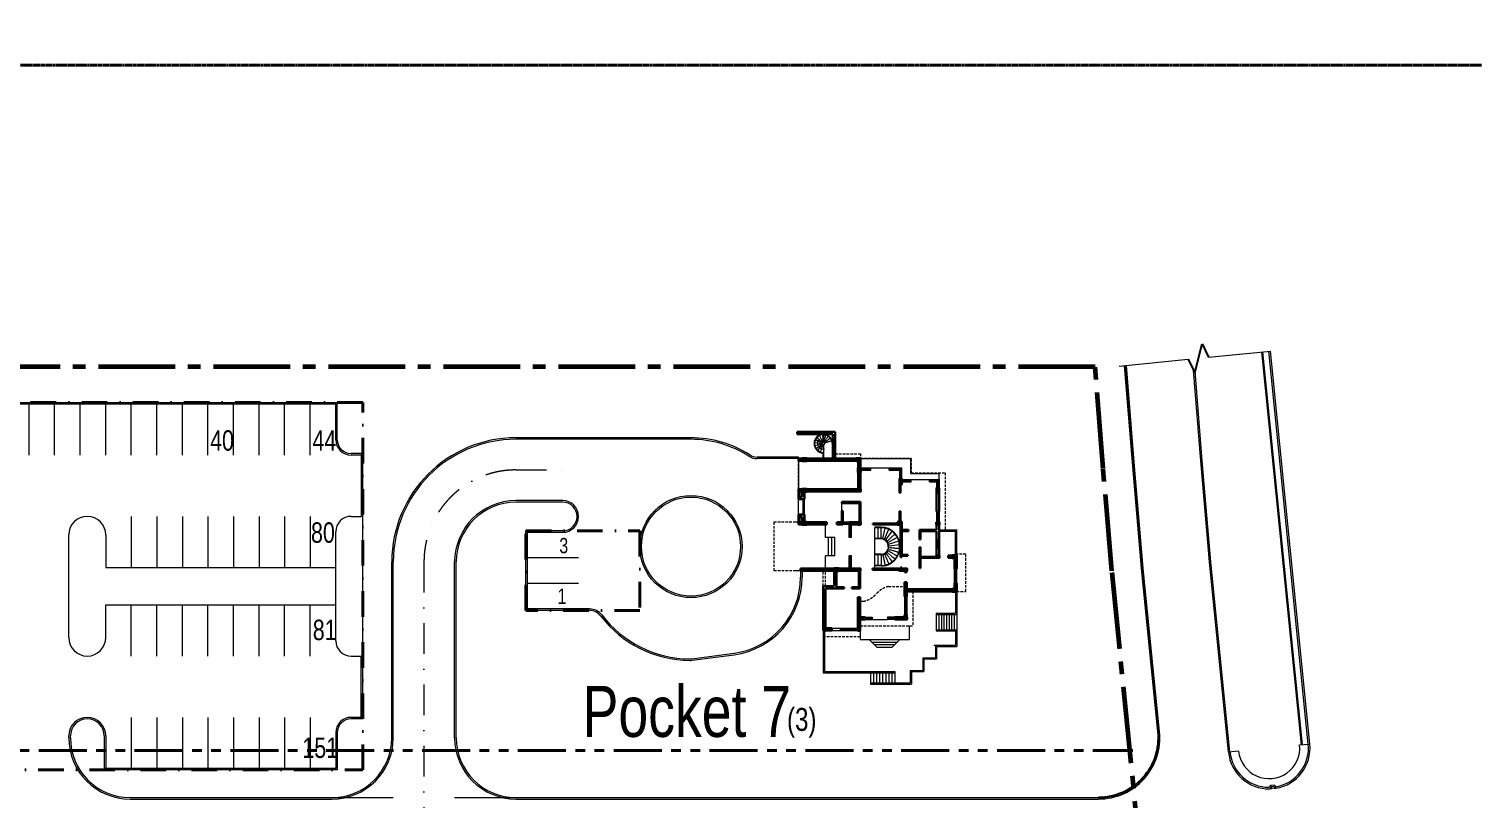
# Model space of a CAD drawing. Header units: inches. Extents: x 5542223 to 12533222, y 497239 to 5189502.
# Drawn here: x 7106153 to 7247434, y 2248627 to 2324023 of the extents above; entities that cross this region are included whole.
import ezdxf

# ---------------------------------------------------------------- set-up
doc = ezdxf.new("R2010")
doc.units = ezdxf.units.IN
doc.header["$MEASUREMENT"] = 0
for name, pattern in [('CENTER2', [1.125, 0.75, -0.125, 0.125, -0.125]), ('DASHDOT', [1, 0.5, -0.25, 0, -0.25]), ('HIDDEN', [0.375, 0.25, -0.125]), ('HIDDEN2', [0.1875, 0.125, -0.0625]), ('HIDDENX2', [0.75, 0.5, -0.25]), ('PHANTOM2', [1.25, 0.625, -0.125, 0.125, -0.125, 0.125, -0.125])]:
    doc.linetypes.add(name, pattern=pattern)
doc.layers.get('0').update_dxf_attribs({"color": 1})
for name, color, linetype, lineweight in [('Area_parking', 7, 'DASHDOT', 40), ('Column', 7, 'Continuous', 35), ('ELE', 7, 'Continuous', 13), ('Footpath', 8, 'Continuous', 5), ('Glass', 251, 'Continuous', 20), ('HACCOL', 7, 'Continuous', 5), ('HIDDEN', 7, 'HIDDEN2', 20), ('landscape', 7, 'Continuous', 5), ('LVL_DIFF', 253, 'Continuous', 18), ('new site profile', 7, 'CENTER2', 60), ('Parapet', 253, 'Continuous', 9), ('PARKING NO TXT', 7, 'Continuous', 9), ('Parking_Text', 7, 'Continuous', 18), ('PROJECTION', 7, 'HIDDEN', 18), ('railing', 253, 'Continuous', 15), ('Road', 7, 'Continuous', 15), ('Road_center', 7, 'DASHDOT', 13), ('Road_CStone', 8, 'Continuous', 15), ('ROW', 7, 'PHANTOM2', 40), ('S_Curbstone', 8, 'Continuous', 30), ('S_Parkingbays', 7, 'Continuous', 13), ('S_Road', 7, 'Continuous', 20), ('STAIR', 253, 'Continuous', 5), ('stair_hidden', 7, 'HIDDENX2', 15), ('WALL', 7, 'Continuous', 30), ('window', 7, 'Continuous', 13)]:
    doc.layers.add(name, color=color, linetype=linetype, lineweight=lineweight)
doc.styles.add('Parking_txt', font='arial.ttf', dxfattribs={"width": 0.75})

# ---------------------------------------------------------------- blocks, each defined once
blk = doc.blocks.new('co')
at = {"layer": 'Column'}
blk.add_hatch(color=256, dxfattribs=at).paths.add_polyline_path([(0, 450), (-230, 450), (-230, 0), (0, 0)])
blk.add_lwpolyline([(-230, 0), (0, 0), (0, 450), (-230, 450)], close=True, dxfattribs=at)
blk = doc.blocks.new('Res_VC')
at = {"layer": 'Column'}
for points in [[(2900, 5380), (2900, 5610), (3130, 5610), (3130, 5380)], [(2900, 2380), (3130, 2380), (3130, 2150), (2900, 2150)], [(2900, 2380), (2900, 2150), (3130, 2150), (3130, 2380)], [(-530, -2266, 0.3745057), (-431, -2380), (-399, -2380, 0.3745057), (-300, -2266, 1)]]:
    blk.add_hatch(color=256, dxfattribs=at).paths.add_polyline_path(points)
at = {"layer": 'HACCOL'}
blk.add_hatch(color=256, dxfattribs=at).paths.add_polyline_path([(7645, -2380), (6915, -2380), (6915, -2150), (7645, -2150)])
at = {"layer": 'window'}
for points in [[(10795, 2380), (10565, 2380), (10565, 2150), (10795, 2150)], [(10565, -885), (10795, -885), (10795, -1115), (10565, -1115)], [(2850, -2150), (3080, -2150), (3080, -2380), (2850, -2380)], [(7415, -6915), (7645, -6915), (7645, -7145), (7415, -7145)]]:
    blk.add_hatch(color=256, dxfattribs=at).paths.add_polyline_path(points)
at = {"layer": 'Column'}
for points in [[(2900, 5380), (2900, 5610), (3130, 5610), (3130, 5380)], [(2900, 2380), (3130, 2380), (3130, 2150), (2900, 2150)], [(2900, 2380), (2900, 2150), (3130, 2150), (3130, 2380)], [(10565, 2380), (10795, 2380), (10795, 2150), (10565, 2150)], [(10565, -885), (10795, -885), (10795, -1115), (10565, -1115)], [(2850, -2150), (3080, -2150), (3080, -2380), (2850, -2380)], [(7645, -2380), (6915, -2380), (6915, -2150), (7645, -2150)], [(7415, -6915), (7645, -6915), (7645, -7145), (7415, -7145)]]:
    blk.add_lwpolyline(points, close=True, dxfattribs=at)
blk.add_circle((-415, -2266), 115, dxfattribs=at)
at = {"layer": 'ELE'}
for p, q in [((-1014, 10402), (-1158, 10308)), ((-1014, 10402), (-937, 10249)), ((-604, 10538), (-422, 10663)), ((-604, 10538), (-513, 10538)), ((-513, 11055), (-513, 10663)), ((-513, 10663), (-422, 10663)), ((-513, 10538), (-513, 10190))]:
    blk.add_line(p, q, dxfattribs=at)
for centre, radius, start, end in [((-513, 10075), 915, 90, 266.86752), ((-513, 10075), 865, 90, 270), ((-512, 10115), 579, 150.24735, 279.09845)]:
    blk.add_arc(centre, radius, start, end, dxfattribs=at)
at = {"layer": 'Glass'}
for p, q in [((4122, 7605), (3130, 7605)), ((4122, 7580), (3130, 7580)), ((5922, 7605), (7042, 7605)), ((5922, 7580), (7018, 7580)), ((7018, 7580), (7018, 6675)), ((7042, 7605), (7042, 6675)), ((7145, 6455), (8070, 6455)), ((7145, 6430), (8070, 6430)), ((9870, 6455), (10692, 6455)), ((9870, 6430), (10668, 6430)), ((10668, 6430), (10668, 5710)), ((10692, 6455), (10692, 5710)), ((10654, 3421), (10654, 2380)), ((10706, 3421), (10706, 2380)), ((2000, 2290), (1400, 2290)), ((2000, 2240), (1400, 2240)), ((2091, 900), (2091, 2148)), ((2135, 900), (2135, 2148)), ((2091, -900), (2091, -2148)), ((2135, -900), (2135, -2148)), ((12384, -3572), (12384, -2172)), ((12436, -3572), (12436, -2172)), ((7510, -6670), (7510, -4870)), ((7554, -6670), (7554, -4870)), ((4273, -7010), (3565, -7010)), ((4273, -7054), (3565, -7054)), ((5773, -7010), (6480, -7010)), ((5773, -7054), (6480, -7054)), ((1200, -8072), (2850, -8072)), ((1200, -8116), (2850, -8116))]:
    blk.add_line(p, q, dxfattribs=at)
at = {"layer": 'Glass', "linetype": 'HIDDENX2'}
for p, q in [((10655, 624), (10655, -126)), ((10705, 624), (10705, -126))]:
    blk.add_line(p, q, dxfattribs=at)
at = {"layer": 'HIDDEN', "ltscale": 20}
for p, q in [((352, 10075), (352, 8610)), ((402, 10075), (402, 8610))]:
    blk.add_line(p, q, dxfattribs=at)
for radius, start, end in [(915, 0, 90), (865, 67.5, 90), (865, 0, 67.5)]:
    blk.add_arc((-513, 10075), radius, start, end, dxfattribs=at)
at = {"layer": 'LVL_DIFF'}
for p, q in [((1285, 3515), (1285, 4265)), ((4273, -7145), (5773, -7145))]:
    blk.add_line(p, q, dxfattribs=at)
at = {"layer": 'Parapet'}
for p, q in [((12410, -4165), (12410, -6527)), ((12525, -3715), (12525, -6642)), ((10525, -6527), (12410, -6527)), ((10525, -6642), (12525, -6642)), ((-530, -8225), (-530, -12345)), ((-415, -8225), (-415, -12230)), ((3080, -8225), (3080, -9095)), ((7865, -7765), (7865, -9095)), ((10525, -8142), (12525, -8142)), ((10525, -8257), (12410, -8257)), ((12410, -8257), (12410, -9655)), ((12525, -8142), (12525, -9770)), ((3080, -9095), (7865, -9095)), ((4723, -9845), (3973, -9095)), ((4223, -9345), (6723, -9345)), ((4473, -9595), (6473, -9595)), ((4723, -9845), (6223, -9845)), ((6223, -9845), (6973, -9095)), ((10290, -9655), (12410, -9655)), ((10405, -9770), (12525, -9770)), ((10440, -9655), (10440, -10885)), ((10555, -9770), (10555, -11000)), ((9210, -10885), (9210, -12115)), ((9210, -10885), (10440, -10885)), ((9325, -11000), (9325, -12230)), ((9325, -11000), (10555, -11000)), ((-530, -12345), (6480, -12345)), ((-415, -12230), (6480, -12230)), ((6480, -12230), (6480, -12345)), ((7980, -12115), (7980, -13345)), ((7980, -12115), (9210, -12115)), ((8095, -12230), (8095, -13460)), ((8095, -12230), (9325, -12230)), ((4080, -13345), (7980, -13345)), ((4080, -13345), (4080, -13460)), ((4080, -13460), (8095, -13460))]:
    blk.add_line(p, q, dxfattribs=at)
at = {"layer": 'PROJECTION', "ltscale": 1000}
for p, q in [((3130, 8660), (8095, 8660)), ((8095, 7210), (8095, 8660)), ((-2965, 5610), (-2965, 8380)), ((8095, 7210), (11395, 7210)), ((11395, 7210), (11395, 1595)), ((-2850, 2382), (-5365, 2382)), ((-5365, 2382), (-5365, -2380)), ((13425, -735), (12425, -735)), ((13425, -4395), (13425, -735)), ((-215, -2380), (-5365, -2380)), ((-530, -3865), (-530, -2150)), ((-300, -3865), (-300, -2382)), ((5855, -3910), (7415, -3910)), ((3393, -5360), (3080, -5360)), ((8245, -4395), (8245, -7745)), ((12525, -4395), (13425, -4395)), ((-530, -8225), (-530, -8825)), ((3080, -7745), (8245, -7745)), ((3080, -8225), (3080, -8825)), ((3080, -8825), (-530, -8825))]:
    blk.add_line(p, q, dxfattribs=at)
blk.add_lwpolyline([(632, 9095), (3130, 9095), (3130, 8610)], dxfattribs=at)
for centre, radius, start, end in [((6350, -6065), 2211, 102.93444, 138.38328), ((2872, -2975), 2441, 282.30744, 318.38328)]:
    blk.add_arc(centre, radius, start, end, dxfattribs=at)
at = {"layer": 'railing'}
for p, q in [((3130, 8610), (8045, 8610)), ((8045, 7160), (8045, 8610)), ((-2915, 5610), (-2915, 8380)), ((4122, 7710), (5922, 7710)), ((8045, 7160), (10795, 7160)), ((10795, 6560), (10795, 7160)), ((8070, 6560), (9870, 6560)), ((5130, 1900), (4530, 1900)), ((5130, 1850), (4530, 1850)), ((5130, 800), (4530, 800)), ((5130, 750), (4530, 750))]:
    blk.add_line(p, q, dxfattribs=at)
at = {"layer": 'railing', "linetype": 'HIDDENX2'}
for p, q in [((6880, 50), (6880, -50)), ((6930, 50), (6930, -50)), ((5130, -750), (4530, -750)), ((5130, -800), (4530, -800))]:
    blk.add_line(p, q, dxfattribs=at)
at = {"layer": 'railing'}
for centre, radius, start, end in [((4530, 1875), 25, 90, 270), ((5130, 50), 1850, 0, 90), ((5130, 50), 1800, 0, 90), ((4530, 775), 25, 90, 270), ((5130, 50), 750, 0, 90), ((5130, 50), 700, 0, 90)]:
    blk.add_arc(centre, radius, start, end, dxfattribs=at)
at = {"layer": 'railing', "linetype": 'HIDDENX2'}
for centre, radius, start, end in [((4530, -775), 25, 90, 270), ((5130, -50), 750, 270, 360), ((5130, -50), 700, 270, 360), ((5130, -50), 1800, 270, 360), ((5130, -50), 1850, 270, 360)]:
    blk.add_arc(centre, radius, start, end, dxfattribs=at)
at = {"layer": 'STAIR', "ltscale": 25}
for p, q in [((-1372, 10172), (-627, 10088)), ((-1356, 9883), (-625, 10049)), ((-1292, 10450), (-616, 10125)), ((-1245, 9615), (-610, 10014)), ((-1125, 10687), (-594, 10156)), ((-1051, 9398), (-584, 9985)), ((-888, 10854), (-563, 10179)), ((-799, 9259), (-551, 9966)), ((-610, 10935), (-526, 10189))]:
    blk.add_line(p, q, dxfattribs=at)
at = {"layer": 'STAIR', "ltscale": 20}
for p, q in [((-513, 9960), (-513, 9210)), ((-563, 9161), (-563, 8610)), ((-513, 9210), (-513, 8610))]:
    blk.add_line(p, q, dxfattribs=at)
at = {"layer": 'STAIR', "linetype": 'HIDDEN', "ltscale": 25}
for p, q in [((-320, 10918), (-487, 10187)), ((-53, 10807), (-452, 10172)), ((163, 10614), (-423, 10147)), ((304, 10361), (-404, 10113))]:
    blk.add_line(p, q, dxfattribs=at)
at = {"layer": 'STAIR'}
for p, q in [((-300, 900), (-300, 2150)), ((4530, 800), (4530, 1850)), ((4830, 800), (4830, 1850)), ((5130, 800), (5130, 1850)), ((5296, 783), (5515, 1810)), ((5455, 731), (5882, 1690)), ((5600, 647), (6217, 1497)), ((10795, 1630), (12525, 1630)), ((10795, 1515), (12410, 1515)), ((12410, -885), (12410, 1515)), ((12525, -885), (12525, 1630)), ((600, 900), (-300, 900)), ((0, -900), (0, 900)), ((300, -900), (300, 900)), ((600, -900), (600, 900)), ((5725, 535), (6505, 1238)), ((5800, 387), (6732, 925)), ((5857, 236), (6889, 572)), ((5880, 79), (6970, 193)), ((-300, -2150), (-300, -900)), ((600, -900), (-300, -900)), ((1135, -2150), (-530, -2150)), ((10525, -6527), (10525, -8257)), ((10775, -6642), (10775, -8142)), ((11025, -6642), (11025, -8142)), ((11275, -6642), (11275, -8142)), ((11525, -6642), (11525, -8142)), ((11775, -6642), (11775, -8142)), ((12025, -6642), (12025, -8142)), ((12275, -6642), (12275, -8142)), ((12525, -6642), (12525, -8142)), ((4080, -12345), (4080, -13345)), ((4380, -12345), (4380, -13345)), ((4680, -12345), (4680, -13345)), ((4980, -12345), (4980, -13345)), ((5280, -12345), (5280, -13345)), ((5580, -12345), (5580, -13345)), ((5880, -12345), (5880, -13345)), ((6180, -12345), (6180, -13345)), ((6480, -12345), (6480, -13345))]:
    blk.add_line(p, q, dxfattribs=at)
at = {"layer": 'STAIR', "ltscale": 25}
blk.add_circle((-513, 10075), 115, dxfattribs=at)
at = {"layer": 'stair_hidden'}
for p, q in [((4530, -750), (4530, 750)), ((5880, -50), (5880, 50)), ((4530, -2150), (4530, -800)), ((4830, -1850), (4830, -800)), ((5130, -800), (5130, -1850)), ((5130, -800), (5130, -1850)), ((5130, -800), (5130, -1850)), ((5296, -783), (5515, -1810)), ((5455, -731), (5882, -1690)), ((5594, -639), (6212, -1489)), ((5712, -524), (6492, -1227)), ((5800, -387), (6710, -912)), ((5880, -79), (6925, -189)), ((5880, -244), (6856, -561)), ((5130, -1850), (4530, -1850)), ((5130, -1900), (4530, -1900))]:
    blk.add_line(p, q, dxfattribs=at)
blk.add_arc((4530, -1875), 25, 90, 270, dxfattribs=at)
at = {"layer": 'WALL'}
for p, q in [((-3065, 11220), (632, 11220)), ((-3065, 10990), (-3065, 11220)), ((-3065, 10990), (402, 10990)), ((402, 8610), (402, 10990)), ((632, 8610), (632, 11220)), ((-2965, 8610), (3130, 8610)), ((-2965, 8610), (-2965, 8380)), ((3130, 8610), (3130, 7710)), ((-2965, 8380), (2900, 8380)), ((2900, 8380), (2900, 7710)), ((2900, 5610), (2900, 7710)), ((3130, 5380), (3130, 7710)), ((6915, 5255), (6915, 6675)), ((6915, 6675), (7145, 6675)), ((6915, 6178), (6915, 6521)), ((7030, 5255), (7030, 6330)), ((7145, 6675), (7145, 6560)), ((7145, 6260), (7145, 6560)), ((10565, 5710), (10795, 5710)), ((10565, 5710), (10795, 5710)), ((10565, 4910), (10565, 5710)), ((10795, 4910), (10795, 5710)), ((-2965, 4630), (-2965, 5610)), ((-2595, 5610), (-2965, 5610)), ((-2365, 4630), (-2965, 4630)), ((-2850, 4860), (-2850, 5378)), ((-2595, 5378), (-2850, 5378)), ((-2595, 4860), (-2850, 4860)), ((-2595, 5610), (2900, 5610)), ((-2595, 5610), (-2595, 5380)), ((-2595, 5610), (-2595, 5378)), ((-2595, 5380), (3130, 5380)), ((-2344, 5380), (-2595, 5380)), ((-2595, 4860), (-2595, 5378)), ((-2365, 5378), (-2365, 5380)), ((-2365, 4630), (-2365, 5378)), ((3130, 4380), (1285, 4380)), ((1285, 4380), (1285, 4265)), ((3015, 4265), (1285, 4265)), ((3015, 2380), (3015, 4265)), ((3130, 2150), (3130, 4380)), ((3130, 2265), (3130, 4265)), ((6915, 5406), (6915, 5636)), ((7030, 5255), (6915, 5255)), ((10565, 3421), (10565, 4910)), ((10795, 3495), (10795, 4910)), ((-2365, 3130), (-2965, 3130)), ((-2965, 3130), (-2965, 2150)), ((-2850, 2900), (-2850, 2382)), ((-2595, 2900), (-2850, 2900)), ((-2595, 2900), (-2595, 2380)), ((-2365, 3130), (-2365, 3015)), ((-2365, 3015), (-2365, 2380)), ((1400, 3515), (1285, 3515)), ((1285, 2380), (1285, 3515)), ((1400, 3515), (1400, 2150)), ((6915, 3455), (7030, 3455)), ((6915, 2265), (6915, 3455)), ((7030, 2380), (7030, 3455)), ((10795, 3421), (10565, 3421)), ((10795, 3495), (10795, 3421)), ((-2595, 2150), (-2965, 2150)), ((-2595, 2382), (-2850, 2382)), ((-185, 2380), (-2595, 2380)), ((-185, 2150), (-2595, 2150)), ((-185, 2150), (-185, 2380)), ((1285, 2380), (815, 2380)), ((815, 2150), (815, 2380)), ((1400, 2150), (815, 2150)), ((3015, 2380), (2000, 2380)), ((2000, 2150), (2000, 2380)), ((3130, 2150), (2000, 2150)), ((3015, 2150), (2000, 2150)), ((3130, 2150), (3015, 2150)), ((3015, 2150), (3015, 2150)), ((3130, 2150), (3130, 2265)), ((3130, 2265), (3130, 2265)), ((6915, 2265), (4330, 2265)), ((4330, 2150), (4330, 2265)), ((7030, 2150), (4330, 2150)), ((7145, 2333), (7030, 2333)), ((7030, -1035), (7030, 2150)), ((7145, 1630), (7145, 2380)), ((7805, 1630), (7145, 1630)), ((7805, 1515), (7145, 1515)), ((7145, -805), (7145, 1515)), ((7805, 1515), (7805, 1630)), ((10565, 1630), (8875, 1630)), ((8875, 707), (8875, 1630)), ((8875, 1480), (8875, 1595)), ((10565, 1515), (8990, 1515)), ((8990, 707), (8990, 1515)), ((10565, 2380), (10795, 2380)), ((10565, 1630), (10565, 2380)), ((10565, 2150), (10795, 2150)), ((10565, 624), (10565, 1515)), ((10795, 2380), (10795, 624)), ((8990, 707), (8875, 707)), ((10795, 624), (10565, 624)), ((10565, 624), (10565, -126)), ((10795, 624), (10795, 624)), ((10795, -126), (10795, 624)), ((7145, -1035), (7030, -1035)), ((7745, -805), (7145, -805)), ((7745, -920), (7145, -920)), ((7145, -1035), (7145, -920)), ((7745, -805), (7745, -920)), ((8875, -965), (8875, -43)), ((8990, -43), (8875, -43)), ((8875, -965), (8875, -2115)), ((8990, -1000), (8990, -43)), ((10565, -1000), (8990, -1000)), ((10565, -1115), (8990, -1115)), ((8990, -1115), (8990, -2115)), ((10565, -126), (10795, -126)), ((10565, -1000), (10565, -126)), ((10565, -1102), (10795, -1102)), ((10795, -1115), (10565, -1115)), ((10795, -1115), (10795, -126)), ((12525, -885), (11695, -885)), ((11695, -1115), (11695, -885)), ((12295, -1115), (11695, -1115)), ((12295, -2172), (12295, -1115)), ((12525, -2172), (12525, -885)), ((3080, -2150), (-2745, -2150)), ((-2745, -2150), (-2745, -2380)), ((3080, -2380), (-2745, -2380)), ((535, -2150), (535, -2380)), ((535, -2380), (535, -2150)), ((535, -3865), (535, -2380)), ((535, -2380), (553, -2380)), ((765, -3980), (765, -2380)), ((3080, -2150), (1135, -2150)), ((2850, -2380), (3080, -2380)), ((2965, -3980), (2965, -2265)), ((3080, -4095), (3080, -2150)), ((6915, -2150), (4280, -2150)), ((4280, -2150), (4280, -2265)), ((6915, -2265), (4280, -2265)), ((7030, -2150), (7030, -2035)), ((7030, -2035), (7145, -2035)), ((7145, -2150), (7145, -2035)), ((7415, -2495), (7415, -2380)), ((7415, -2495), (7645, -2495)), ((7645, -2495), (7645, -2380)), ((8875, -2115), (8990, -2115)), ((12295, -2172), (12525, -2172)), ((-530, -8225), (-530, -3865)), ((535, -3865), (-530, -3865)), ((-300, -8225), (-300, -4095)), ((1515, -4095), (-300, -4095)), ((1515, -3980), (765, -3980)), ((1515, -4095), (1515, -3980)), ((2965, -3980), (2265, -3980)), ((2265, -4095), (2265, -3980)), ((3080, -4095), (2265, -4095)), ((7415, -4395), (7415, -3495)), ((7415, -3495), (7645, -3495)), ((7645, -4165), (7645, -3495)), ((12295, -4165), (7645, -4165)), ((12295, -4165), (12295, -3572)), ((12295, -3572), (12525, -3572)), ((12525, -4395), (12525, -3572)), ((2850, -8225), (2850, -4945)), ((3080, -4945), (2850, -4945)), ((3080, -7465), (3080, -4945)), ((7415, -4395), (7415, -4870)), ((7645, -4870), (7415, -4870)), ((12355, -4395), (7530, -4395)), ((7645, -4395), (7645, -4870)), ((3080, -6915), (3565, -6915)), ((3080, -6915), (3080, -6915)), ((3080, -6915), (3080, -7145)), ((3565, -7145), (3565, -6915)), ((6480, -7145), (6480, -6915)), ((6480, -6915), (7415, -6915)), ((7645, -6670), (7415, -6670)), ((7415, -6670), (7415, -6915)), ((7415, -6915), (7415, -7145)), ((7645, -6670), (7645, -6915)), ((-530, -8225), (300, -8225)), ((-300, -7974), (-300, -8225)), ((-300, -7995), (300, -7995)), ((300, -8225), (300, -7995)), ((1200, -8225), (1200, -7995)), ((3080, -7145), (3565, -7145)), ((3080, -7145), (3080, -7145)), ((3080, -7156), (3080, -7156)), ((3080, -8075), (3080, -7465)), ((6480, -7145), (7415, -7145)), ((7645, -7130), (7415, -7130)), ((7415, -7130), (7415, -7145)), ((7415, -7145), (7645, -7145))]:
    blk.add_line(p, q, dxfattribs=at)
for points in [[(3130, 7260), (2900, 7260), (2900, 7710), (3130, 7710)], [(-2145, 2150), (-2145, 2380), (-2595, 2380), (-2595, 2150)]]:
    blk.add_lwpolyline(points, dxfattribs=at)
at = {"layer": 'window'}
for p, q in [((3130, 7710), (4122, 7710)), ((3130, 7480), (4122, 7480)), ((4122, 7480), (4122, 7710)), ((5922, 7710), (7145, 7710)), ((5922, 7480), (5922, 7710)), ((5922, 7480), (6915, 7480)), ((6915, 7480), (6915, 6675)), ((7145, 6675), (7145, 7710)), ((7030, 6330), (8070, 6330)), ((7145, 6560), (8070, 6560)), ((8070, 6330), (8070, 6560)), ((8070, 6330), (8070, 6560)), ((9870, 6560), (10795, 6560)), ((9870, 6330), (9870, 6560)), ((9870, 6330), (10565, 6330)), ((10565, 6330), (10565, 5710)), ((10795, 6560), (10795, 5710)), ((-2965, 3130), (-2965, 4630)), ((-2505, 3130), (-2505, 4630)), ((-2455, 3130), (-2455, 4630)), ((-2365, 3130), (-2365, 4630)), ((10565, 3421), (10565, 2371)), ((10795, 3421), (10795, 2371)), ((-185, 2150), (-480, 2150)), ((2000, 2380), (1400, 2380)), ((2000, 2150), (1400, 2150)), ((2000, 900), (2000, 2150)), ((2230, 900), (2230, 2150)), ((2230, 900), (2000, 900)), ((5830, -50), (5830, 50)), ((2230, -900), (2000, -900)), ((2000, -2150), (2000, -900)), ((2230, -2150), (2230, -900)), ((12295, -3572), (12295, -2172)), ((12525, -3572), (12525, -2172)), ((7415, -4870), (7415, -6670)), ((7645, -4870), (7645, -6670)), ((3565, -6915), (4273, -6915)), ((4273, -6915), (4273, -7145)), ((6480, -6915), (5773, -6915)), ((5773, -6915), (5773, -7145)), ((300, -7995), (2850, -7995)), ((300, -8225), (2850, -8225)), ((3565, -7145), (4273, -7145)), ((6480, -7145), (5773, -7145))]:
    blk.add_line(p, q, dxfattribs=at)
at = {"layer": 'Column'}
for p, rotation in [((-2595, 8380), 270), ((2680, 8380), 270), ((6915, 6560), 180), ((10565, 5710), 180), ((-2595, 5380), 270), ((-2595, 2150), 270), ((6695, 2150), 270), ((12525, -885), 90), ((535, -2380), 270), ((7415, -3945), 180), ((12525, -4165), 90)]:
    blk.add_blockref('co', p, dxfattribs=dict(at, rotation=rotation))
at = {"layer": 'Column', "xscale": -1, "rotation": 180}
blk.add_blockref('co', (3130, 7710), dxfattribs=at)
at = {"layer": 'Column'}
for p in [(-300, -8225), (3080, -8225)]:
    blk.add_blockref('co', p, dxfattribs=at)

msp = doc.modelspace()

# ---------------------------------------------------------------- linework, layer by layer
for p, q in [((7220198.663, 2290361.155), (7220919.381, 2293194.739)), ((7220919.381, 2293194.739), (7221554.026, 2291877.78)), ((7219564.017, 2291678.115), (7220198.663, 2290361.155))]:
    msp.add_line(p, q)
msp.add_circle((6864263.374, 1819279.277), 1322040.52)
at = {"layer": 'Area_parking', "ltscale": 5000}
for p, q in [((7154775.088, 2274888.99), (7165925.088, 2274888.99)), ((7154775.088, 2267088.99), (7154775.088, 2274888.99)), ((7165925.088, 2274888.99), (7165925.088, 2267088.99)), ((7165925.088, 2267088.99), (7154775.088, 2267088.99))]:
    msp.add_line(p, q, dxfattribs=at)
msp.add_lwpolyline([(7138824.633, 2287457.199), (7017074.633, 2287457.199), (7017074.633, 2251482.199), (7138824.633, 2251482.199)], close=True, dxfattribs=at)
at = {"layer": 'Footpath', "linetype": 'Continuous'}
for points in [[(7212796.829, 2290999.141), (7219564.017, 2291678.115)], [(7221554.026, 2291877.78), (7227603.011, 2292484.694)]]:
    msp.add_lwpolyline(points, dxfattribs=at)
at = {"layer": 'landscape'}
for p, q in [((7230465.96, 2253931.698), (7231443.988, 2254014.706)), ((7230465.96, 2253931.698), (7231443.988, 2254014.706)), ((7230465.96, 2253931.698), (7231443.988, 2254014.706)), ((7224495.934, 2253332.701), (7223500.93, 2253232.868)), ((7224495.934, 2253332.701), (7223500.93, 2253232.868)), ((7224495.934, 2253332.701), (7223500.93, 2253232.868))]:
    msp.add_line(p, q, dxfattribs=at)
msp.add_arc((7227480.947, 2253632.199), 3000, 185.72954066, 5.72954066, dxfattribs=at)
msp.add_arc((7227480.947, 2253632.199), 3000, 185.72954066, 5.72954066, dxfattribs=at)
msp.add_arc((7227480.947, 2253632.199), 3000, 185.72954066, 5.72954066, dxfattribs=at)
at = {"layer": 'new site profile', "ltscale": 10000}
msp.add_lwpolyline([(7228347.133, 2110957.199), (7226447.133, 2120957.199), (7224897.133, 2130957.199), (7223797.133, 2140957.199), (7222797.133, 2150957.199), (7221597.133, 2160957.199), (7220497.133, 2170957.199), (7219447.133, 2180957.199), (7218367.133, 2190957.199), (7217697.133, 2200957.199), (7216147.133, 2220957.199), (7215107.133, 2240957.199), (7212097.133, 2270957.199), (7211247.133, 2280957.199), (7210447.133, 2290957.199), (6916447.133, 2290957.199), (6916447.133, 2262957.199), (6761787.133, 2262957.199), (6761787.132, 2262957.199), (6513967.133, 2074507.199)], dxfattribs=at)
at = {"layer": 'Road'}
for p, q in [((7019724.633, 2287307.199), (7136174.633, 2287307.199)), ((7136174.633, 2283807.199), (7136174.633, 2287307.199)), ((7170925.088, 2283848.095), (7153802.022, 2283848.095)), ((7138674.633, 2282307.199), (7137674.633, 2282307.199)), ((7138674.633, 2282307.199), (7138674.633, 2276307.199)), ((7181425.088, 2281957.199), (7177390.844, 2281957.199)), ((7158370.536, 2277848.095), (7153802.022, 2277848.095)), ((7136174.633, 2264132.199), (7136174.633, 2274807.199)), ((7154925.088, 2267238.99), (7154925.088, 2274738.99)), ((7158370.536, 2274738.99), (7154925.088, 2274738.99)), ((7181425.088, 2275728.99), (7181151.59, 2275728.99)), ((7110062.133, 2264438.449), (7110062.133, 2274500.949)), ((7113674.633, 2274500.949), (7113674.633, 2271307.199)), ((7175925.088, 2273348.095), (7175925.088, 2273348.095)), ((7141802.022, 2254632.199), (7141802.022, 2271848.095)), ((7147802.022, 2254632.199), (7147802.022, 2271848.095)), ((7159925.088, 2272238.99), (7154925.088, 2272238.99)), ((7113674.633, 2271307.199), (7136174.633, 2271307.199)), ((7181645.088, 2270967.199), (7181151.59, 2270967.199)), ((7181645.088, 2270967.199), (7181645.088, 2270348.095)), ((7159925.088, 2269738.99), (7154925.088, 2269738.99)), ((7113674.633, 2264438.449), (7113674.633, 2267632.199)), ((7161007.854, 2267238.99), (7154925.088, 2267238.99)), ((7138674.633, 2256632.199), (7138674.633, 2262632.199)), ((7171018.658, 2262361.978), (7175141.433, 2262914.569)), ((7138674.633, 2256632.199), (7137674.633, 2256632.199)), ((7136174.633, 2255132.199), (7136174.633, 2251632.199)), ((7110062.133, 2254632.199), (7110062.133, 2254825.949)), ((7113674.633, 2254825.949), (7113674.633, 2251632.199)), ((7136174.633, 2251632.199), (7113674.633, 2251632.199))]:
    msp.add_line(p, q, dxfattribs=at)
at = {"layer": 'Road', "ltscale": 6000}
for p, q in [((7137674.633, 2276307.199), (7138674.633, 2276307.199)), ((7113674.633, 2267632.199), (7136174.633, 2267632.199)), ((7137674.633, 2262632.199), (7138674.633, 2262632.199)), ((7116062.133, 2248632.199), (7135802.022, 2248632.199)), ((7153802.022, 2248632.199), (7210797.774, 2248632.199))]:
    msp.add_line(p, q, dxfattribs=at)
at = {"layer": 'Road', "color": 8, "linetype": 'HIDDEN2', "ltscale": 5}
msp.add_line((7228130.736, 2249685.331), (7227544.698, 2249633.228), dxfattribs=at)
at = {"layer": 'Road', "ltscale": 3}
msp.add_lwpolyline([(7228130.736, 2249685.331), (7227945.386, 2249839.179), (7227696.458, 2249816.061), (7227544.698, 2249633.228)], dxfattribs=at)
at = {"layer": 'Road'}
msp.add_circle((7170925.088, 2273348.095), 5000, dxfattribs=at)
for centre, radius, start, end in [((7137674.633, 2283807.199), 1500, 180, 270), ((7153802.022, 2271848.095), 12000, 90, 180), ((7170925.088, 2273348.095), 10500, 57.39712948, 90), ((7177390.844, 2283457.199), 1500, 237.39712948, 270), ((7153802.022, 2271848.095), 6000, 90, 180), ((7158370.536, 2276293.542), 1554.552, 270, 90), ((7111868.383, 2274500.949), 1806.25, 0, 180), ((7137674.633, 2274807.199), 1500, 90, 180), ((7174145.088, 2270348.095), 7500, 277.63408172, 0), ((7161007.854, 2265738.99), 1500, 37.49761378, 90), ((7170925.088, 2273348.095), 11000, 217.49761378, 269.36250416), ((7111868.383, 2264438.449), 1806.25, 180, 0), ((7137674.633, 2264132.199), 1500, 180, 270), ((7170819.389, 2263848.683), 1500, 269.36250416, 277.63408172), ((7111868.383, 2254825.949), 1806.25, 0, 180), ((7137674.633, 2255132.199), 1500, 90, 180), ((7116062.133, 2254632.199), 6000, 180, 270), ((7135802.022, 2254632.199), 6000, 270, 0)]:
    msp.add_arc(centre, radius, start, end, dxfattribs=at)
at = {"layer": 'Road', "ltscale": 6000}
msp.add_arc((7153802.022, 2254632.199), 6000, 180, 270, dxfattribs=at)
at = {"layer": 'Road_center', "ltscale": 6000}
for p, q in [((7153802.022, 2280848.095), (7158370.536, 2280848.095)), ((7144802.022, 2271848.095), (7144802.022, 2245257.199))]:
    msp.add_line(p, q, dxfattribs=at)
msp.add_arc((7153802.022, 2271848.095), 9000, 90, 180, dxfattribs=at)
at = {"layer": 'Road_CStone', "ltscale": 6000}
for p, q in [((7019574.633, 2287457.199), (7136324.633, 2287457.199)), ((7136324.633, 2283807.199), (7136324.633, 2287457.199)), ((7170925.088, 2283998.095), (7153802.022, 2283998.095)), ((7138824.633, 2282457.199), (7137674.633, 2282457.199)), ((7138824.633, 2256482.199), (7138824.633, 2282457.199)), ((7181425.088, 2282107.199), (7177390.844, 2282107.199)), ((7181425.088, 2281957.199), (7181425.088, 2282107.199)), ((7158370.536, 2277698.095), (7153802.022, 2277698.095)), ((7154775.088, 2267088.99), (7154775.088, 2274888.99)), ((7158370.536, 2274888.99), (7154775.088, 2274888.99)), ((7141652.022, 2254632.199), (7141652.022, 2271848.095)), ((7147952.022, 2254632.199), (7147952.022, 2271848.095)), ((7181795.088, 2270967.199), (7181795.088, 2270348.095)), ((7161007.854, 2267088.99), (7154775.088, 2267088.99)), ((7171038.585, 2262213.307), (7175161.36, 2262765.899)), ((7138824.633, 2256482.199), (7137674.633, 2256482.199)), ((7136324.633, 2255132.199), (7136324.633, 2251482.199)), ((7110212.133, 2254632.199), (7110212.133, 2254825.949)), ((7113524.633, 2254825.949), (7113524.633, 2251482.199)), ((7136324.633, 2251482.199), (7113524.633, 2251482.199)), ((7116062.133, 2248782.199), (7141802.022, 2248782.199)), ((7147802.022, 2248782.199), (7210797.774, 2248782.199))]:
    msp.add_line(p, q, dxfattribs=at)
msp.add_circle((7170925.088, 2273348.095), 4850, dxfattribs=at)
for centre, radius, start, end in [((7137674.633, 2283807.199), 1350, 180, 270), ((7153802.022, 2271848.095), 12150, 90, 180), ((7170925.088, 2273348.095), 10650, 57.39712948, 90), ((7177390.844, 2283457.199), 1350, 237.39712948, 270), ((7153802.022, 2271848.095), 5850, 90, 180), ((7158370.536, 2276293.542), 1404.552, 270, 90), ((7174145.088, 2270348.095), 7650, 277.63408172, 0), ((7161007.854, 2265738.99), 1350, 37.49761378, 90), ((7170925.088, 2273348.095), 11150, 217.49761378, 269.36250416), ((7170819.389, 2263848.683), 1650, 269.36250416, 277.63408172), ((7111868.383, 2254825.949), 1656.25, 0, 180), ((7137674.633, 2255132.199), 1350, 90, 180), ((7116062.133, 2254632.199), 5850, 180, 270), ((7135802.022, 2254632.199), 5850, 270, 0), ((7153802.022, 2254632.199), 5850, 180, 270)]:
    msp.add_arc(centre, radius, start, end, dxfattribs=at)
at = {"layer": 'ROW', "ltscale": 7500}
msp.add_line((6985247.133, 2253382.199), (7214161.491, 2253382.199), dxfattribs=at)
at = {"layer": 'ROW'}
msp.add_lwpolyline([(6385948.585, 2320467.475), (7342578.163, 2320467.475), (7342578.163, 1819279.277), (6385948.585, 1819279.277)], close=True, dxfattribs=at)
at = {"layer": 'S_Curbstone'}
msp.add_line((7230665.267, 2253948.613), (7226806.828, 2292404.811), dxfattribs=at)
at = {"layer": 'S_Curbstone', "ltscale": 50}
msp.add_lwpolyline([(7216618.546, 2255216.217), (7215012.1, 2271227.304), (7214164.6, 2281197.889), (7213375.853, 2291057.236)], dxfattribs=at)
msp.add_arc((7210797.771, 2254632.199), 5850, 270, 5.72950202, dxfattribs=at)
at = {"layer": 'S_Parkingbays'}
for p, q in [((7106174.633, 2282307.199), (7106174.633, 2287307.199)), ((7108674.633, 2282307.199), (7108674.633, 2287307.199)), ((7111174.633, 2282307.199), (7111174.633, 2287307.199)), ((7113674.633, 2282307.199), (7113674.633, 2287307.199)), ((7116174.633, 2282307.199), (7116174.633, 2287307.199)), ((7118674.633, 2282307.199), (7118674.633, 2287307.199)), ((7121174.633, 2282307.199), (7121174.633, 2287307.199)), ((7123674.633, 2282307.199), (7123674.633, 2287307.199)), ((7126174.633, 2282307.199), (7126174.633, 2287307.199)), ((7128674.633, 2282307.199), (7128674.633, 2287307.199)), ((7131174.633, 2282307.199), (7131174.633, 2287307.199)), ((7133674.633, 2282307.199), (7133674.633, 2287307.199)), ((7116174.633, 2276307.199), (7116174.633, 2271307.199)), ((7118674.633, 2276307.199), (7118674.633, 2271307.199)), ((7121174.633, 2276307.199), (7121174.633, 2271307.199)), ((7123674.633, 2276307.199), (7123674.633, 2271307.199)), ((7126174.633, 2276307.199), (7126174.633, 2271307.199)), ((7128674.633, 2276307.199), (7128674.633, 2271307.199)), ((7131174.633, 2276307.199), (7131174.633, 2271307.199)), ((7133674.633, 2276307.199), (7133674.633, 2271307.199)), ((7116174.633, 2262632.199), (7116174.633, 2267632.199)), ((7118674.633, 2262632.199), (7118674.633, 2267632.199)), ((7121174.633, 2262632.199), (7121174.633, 2267632.199)), ((7123674.633, 2262632.199), (7123674.633, 2267632.199)), ((7126174.633, 2262632.199), (7126174.633, 2267632.199)), ((7128674.633, 2262632.199), (7128674.633, 2267632.199)), ((7131174.633, 2262632.199), (7131174.633, 2267632.199)), ((7133674.633, 2262632.199), (7133674.633, 2267632.199)), ((7116174.633, 2256632.199), (7116174.633, 2251632.199)), ((7118674.633, 2256632.199), (7118674.633, 2251632.199)), ((7121174.633, 2256632.199), (7121174.633, 2251632.199)), ((7123674.633, 2256632.199), (7123674.633, 2251632.199)), ((7126174.633, 2256632.199), (7126174.633, 2251632.199)), ((7128674.633, 2256632.199), (7128674.633, 2251632.199)), ((7131174.633, 2256632.199), (7131174.633, 2251632.199)), ((7133674.633, 2256632.199), (7133674.633, 2251632.199))]:
    msp.add_line(p, q, dxfattribs=at)
at = {"layer": 'S_Road', "color": 8, "ltscale": 0.1}
for points in [[(7231311.714, 2254016.553), (7227453.581, 2292469.702)], [(7223650.181, 2253247.843), (7221783.29, 2271854.731), (7220941.598, 2281756.988), (7220240.2, 2290524.463)], [(7228173.277, 2249844.96), (7227993.382, 2249994.282), (7227620.721, 2249959.673), (7227473.416, 2249782.207)]]:
    msp.add_lwpolyline(points, dxfattribs=at)
at = {"layer": 'S_Road', "ltscale": 0.1}
for points in [[(7231460.964, 2254031.526), (7227602.832, 2292484.676)], [(7216767.796, 2255231.192), (7215161.465, 2271241.144), (7214314.093, 2281210.222), (7213525.134, 2291072.214)], [(7223500.93, 2253232.868), (7221633.925, 2271840.891), (7220792.105, 2281744.655), (7220083.7, 2290599.715)]]:
    msp.add_lwpolyline(points, dxfattribs=at)
for centre, radius, start, end in [((7210797.771, 2254632.199), 6000, 270, 5.72950202), ((7227480.947, 2253632.199), 4000, 279.34897106, 5.72954066), ((7227480.947, 2253632.199), 4000, 185.72954066, 270.90693369)]:
    msp.add_arc(centre, radius, start, end, dxfattribs=at)
at = {"layer": 'S_Road', "color": 8, "ltscale": 0.1}
for start, end in [(280.35962181, 5.72954066), (185.72954066, 269.88792858)]:
    msp.add_arc((7227480.947, 2253632.199), 3850, start, end, dxfattribs=at)

# ---------------------------------------------------------------- block references
at = {"layer": 'WALL'}
msp.add_blockref('Res_VC', (7184390.118, 2273347.199), dxfattribs=at)

# ---------------------------------------------------------------- texts
at = {"layer": 'PARKING NO TXT', "style": 'Parking_txt', "width": 0.75}
for s, height, p in [('40', 2000, (7123881.105, 2282732.951)), ('44', 2000, (7133892.98, 2282732.951)), ('80', 2000, (7133752.67, 2273719.929)), ('3', 1500, (7158038.739, 2272693.731)), ('1', 1500, (7157861.866, 2267741.284)), ('81', 2000, (7133927.889, 2264191.705)), ('(3)', 2250, (7180319.075, 2255306.238)), ('151', 2000, (7132912.561, 2252658.614))]:
    msp.add_text(s, height=height, dxfattribs=at).set_placement(p)
at = {"layer": 'Parking_Text', "style": 'Parking_txt', "width": 0.75}
msp.add_text('Pocket 7', height=5000, dxfattribs=at).set_placement((7160329.699, 2254715.175))

doc.saveas('drawing.dxf')
